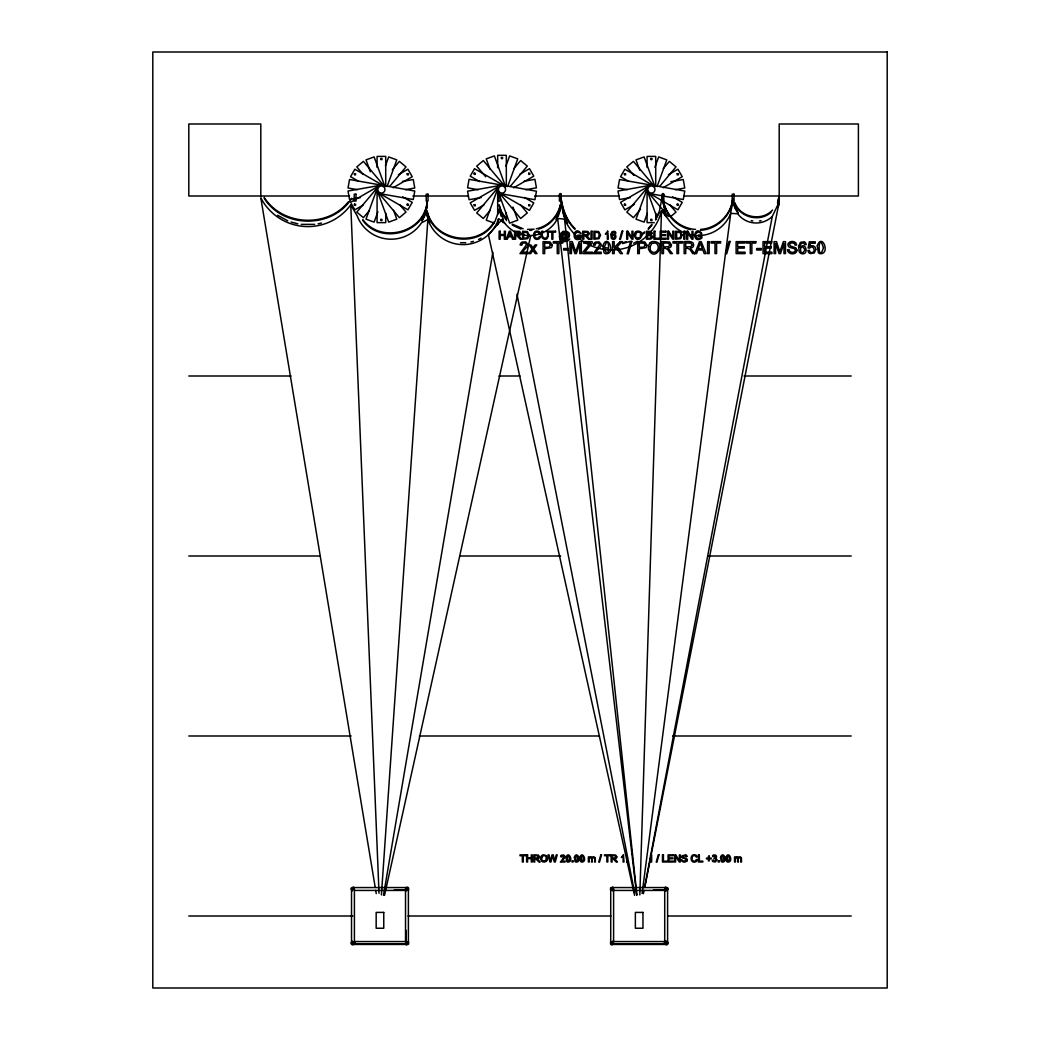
<?xml version="1.0" encoding="UTF-8"?>
<svg xmlns="http://www.w3.org/2000/svg" width="1040" height="1040" viewBox="0 0 1040 1040"><rect width="100%" height="100%" fill="white"/><g stroke="black" fill="none" stroke-linecap="round" stroke-linejoin="round"><path stroke-width="1.5" d="M639.834 894.92L661.505 210.717A51.311 51.311 0 0 1 614.419 249.925M381.407 894.946L427.882 219.44A37.245 37.245 0 0 0 498.576 218.751L504.998 223.496M604.292 247.702C610.038 228.865 610.064 266.5 604.292 247.702L607.958 248.066M665.99 888.368L665.99 889.642M642.096 893.49L730.73 213.382L737.659 213.759A23.127 23.127 0 0 0 772.278 216.463L779.194 201.929A23.127 23.127 0 0 1 778.271 206.648M383.5 895.206L492.869 252.343M497.484 225.147L498.576 218.751M643.409 893.685L644.007 890.5M644.618 887.315L772.278 216.463M644.787 887.315L779.194 201.929M662.922 193.466L659.256 211.627L655.59 219.011M384.527 895.375L530.712 235.586M732.758 198.419C731.38 214.864 716.859 228.462 700.531 229.385M732.758 199.316C731.38 215.774 716.859 229.359 700.531 230.295M730.613 212.784L733.122 201.201M777.556 202.54L779.194 195.819M777.556 203.45L779.194 196.716M427.115 202.67C424.489 233.519 380.744 245.05 362.83 220.467M427.115 206.102L424.554 215.332L421.98 220.259M408.564 890.162L408.564 887.835L407.576 887.12L405.353 887.835M610.558 941.837L610.558 944.164L611.546 944.879L613.756 944.164M664.183 942.994L665.548 941.122M560.326 205.608C557.96 216.671 549.367 226.07 538.46 229.138M560.326 209.027L555.945 219.57M558.129 216.502L560.326 209.924L560.326 204.711C557.843 216.541 548.132 226.369 536.276 228.787M377.338 188.045L366.015 219.167L374.127 222.118L377.91 211.744M385.437 165.815L388.674 156.923L396.786 159.874L387.075 186.55M497.939 188.045L486.239 220.181L494.364 223.132M505.921 166.127L509.639 155.909L517.751 158.86L507.65 186.615M494.897 221.676L498.615 211.445M647.335 188.045L636.012 219.167L644.137 222.118L647.374 213.226M654.888 167.297L658.671 156.923L666.783 159.874L657.072 186.55M568.321 236.821C569.738 234.182 566.878 231.322 564.174 231.92A4.55 4.55 0 0 0 562.471 232.466A4.017 4.017 0 0 0 561.158 233.649L560.261 236.561L560.833 238.862A3.38 3.38 0 0 0 561.99 240.019L566.254 240.617L569.751 239.096C567.58 242.827 560.456 242.307 559.572 237.796A6.058 6.058 0 0 1 560.001 234.117L563.225 231.283L567.268 231.634A3.978 3.978 0 0 1 568.62 232.765C571.74 237.185 566.332 239.707 563.927 239.148C559.026 239.46 562.887 230.36 565.994 234.312L567.151 233.467L566.306 238.212L568.321 236.821A3.354 3.354 0 0 0 568.568 234.429M694.863 253.604L699.465 241.644L701.168 241.644L706.056 253.604L704.249 253.604L702.858 249.977L697.866 249.977L696.553 253.604L692.692 253.604L689.962 249.47L687.557 248.287L685.724 248.287L685.724 253.604L684.138 253.604L684.138 241.644C687.258 241.319 694.967 240.63 693.498 246.077A2.938 2.938 0 0 1 692.406 247.442L690.339 248.157L694.681 253.604M501.202 220.987L501.995 220.194L502.788 220.987M681.811 856.726A1.612 1.612 0 0 0 682.383 857.974C689.312 858.858 684.346 863.2 681.538 859.716C681.499 863.824 689.494 862.043 686.53 858.572C681.317 858.897 683.111 853.242 686.088 856.96L686.894 856.297L685.711 855.023L682.123 855.712A1.807 1.807 0 0 0 681.876 857.194M655.59 219.908L659.256 212.537M421.98 221.169L424.554 216.229L427.115 206.999L427.115 201.773C424.489 232.622 380.744 244.153 362.83 219.557M575.445 233.168C572.195 236.977 580.203 241.033 580.177 236.08L577.837 236.08L577.837 235.144L581.217 235.131L581.217 238.095C570.479 245.193 573.326 223.639 581.087 233.454L577.837 231.998L575.445 233.168A2.353 2.353 0 0 1 576.589 232.219M696.098 233.168C692.848 236.977 700.856 241.033 700.83 236.08L698.49 236.08L698.49 235.144L701.87 235.131L701.87 238.095C691.132 245.193 693.992 223.639 701.753 233.454L698.49 231.998L696.098 233.168A2.353 2.353 0 0 1 697.242 232.219M352.794 943.631L353.132 942.37M611.988 943.631L612.326 942.37M351.754 198.25C332.67 228.748 283.244 228.748 264.173 198.25M493.974 222.092C478.088 248.326 433.472 241.085 427.115 210.782L427.115 216.008L429.689 222.885M493.974 222.989C478.088 249.223 433.472 241.995 427.115 211.692M378.092 186.745L356.798 212.121L363.415 217.672L369.499 210.418M392.288 169.832L399.386 161.369L406.003 166.92L389.779 186.251M498.693 186.745L476.71 212.94L483.327 218.491L490.321 210.158M513.682 168.883L520.676 160.55L527.293 166.101L510.302 186.342M648.089 186.745L626.808 212.121L633.425 217.672L640.523 209.209M663.299 168.623L669.383 161.369L676 166.92L659.776 186.251M648.258 228.488L651.924 224.315M648.258 229.385L651.924 225.212M348.387 201.76C327.483 228.241 282.191 225.901 264.173 197.34M650.312 855.803L651.651 854.854L651.651 862.004L650.767 862.004L650.767 856.427M584.129 242.021A51.311 51.311 0 0 1 564.564 219.154L557.648 218.413A31.291 31.291 0 0 1 502.255 219.297L488.41 234.702L634.608 895.401M772.616 210.002C761.878 221.767 740.233 217.594 734.76 202.54M670.488 216.749L676 212.121L669.916 204.867M640.939 234.676L644.605 231.881M640.939 235.586L644.605 232.778M770.965 212.42C759.772 222.43 739.973 217.62 734.76 203.45M352.352 941.122L350.974 942.994L351.364 944.164L352.352 944.879L354.562 944.164M405.353 941.837L406.354 941.122M612.768 890.877L613.756 890.162M664.56 887.835L665.548 887.12L667.758 887.835L668.135 889.005L666.77 890.877M352.326 888.823L353.6 889.174M407.602 943.176L406.328 943.176M611.52 888.823L612.794 888.823M666.796 943.176L665.522 942.825M350.558 202.345L379.236 185.783M398.359 174.733L407.927 169.221L412.243 176.696L393.12 187.746M363.077 205.088L354.874 209.82L351.273 203.58M499.837 185.783L470.223 202.878L474.539 210.366L483.964 204.919M520.039 174.122L529.464 168.675L533.78 176.163L513.578 187.824M649.246 185.783L620.555 202.345L624.871 209.82L634.439 204.295M668.356 174.733L677.924 169.221L682.24 176.696L663.117 187.746M427.882 219.44L421.46 222.872A36.348 36.348 0 0 1 357.201 215.917L350.766 204.854A53.014 53.014 0 0 1 260.806 197.795L375.18 887.211M633.607 243.256L637.273 241.332M478.543 239.46L481.117 238.16M629.941 241.397L622.609 243.594M622.609 242.684L626.275 241.748M470.834 241.995L473.408 241.358M318.071 223.834L321.438 223.054M759.447 220.961L761.098 220.662M380.653 185.263L348.036 191.022L349.531 199.524L360.412 197.613M402.389 181.428L413.27 179.517L414.765 188.019L405.444 189.67M501.254 185.263L467.571 191.204L469.066 199.719L481.312 197.548M524.212 181.22L534.924 179.322L536.432 187.837L525.72 189.722M650.65 185.263L618.033 191.022L619.528 199.524L630.409 197.613M670.839 181.701L683.267 179.517L684.762 188.019L675.454 189.67M534.092 229.177L527.54 229.398M314.691 224.367L301.223 224.367M529.724 230.386L531.908 230.308M465.686 242.71L460.551 242.71M349.531 196.001L188.799 196.001L188.799 123.994L260.806 123.994L260.806 196.001M412.841 196.001L468.052 196.001M534.612 196.001L619.034 196.001M683.982 196.001L858.403 196.001L858.403 123.994L779.194 123.994L779.194 201.032M654.277 222.638L647.075 222.638L647.075 189.514M188.799 375.999L291.083 375.999M498.888 375.999L520 375.999M744.042 375.999L851.201 375.999M188.799 555.997L320.307 555.997M459.927 555.997L560.586 555.997M708.331 555.997L851.201 555.997M188.799 735.995L351.156 735.995M419.341 735.995L599.547 735.995M672.607 735.995L851.201 735.995M627.731 861.003L626.73 861.003L626.73 862.004L627.731 862.004M353.977 889.005L351.52 889.005L351.52 942.994L353.977 942.994M405.938 889.005L408.395 889.005L408.395 942.994L405.938 942.994M613.184 889.005L610.714 889.005L610.714 942.994L613.184 942.994M665.145 889.005L667.602 889.005L667.602 942.994L665.145 942.994M394.251 889.902L405.366 889.902M653.458 889.902L664.573 889.902M354.549 890.435L405.366 890.435M613.743 890.435L664.573 890.435M188.799 916.006L352.781 916.006M407.979 916.006L610.922 916.006M667.745 916.006L851.201 916.006M354.549 941.564L405.366 941.564M613.743 941.564L664.573 941.564M352.963 943.904L406.965 943.904M612.157 943.904L666.159 943.904M695.513 229.385C678.548 228.462 663.988 213.902 662.922 196.885M627.354 189.67L618.033 188.019L619.528 179.517L684.762 191.022L683.267 199.524L650.65 193.778M478.283 189.722L467.571 187.837L469.066 179.322L536.432 191.204L534.924 199.719L501.254 193.778M357.357 189.67L348.036 188.019L349.531 179.517L414.765 191.022L413.27 199.524L380.653 193.778M751.218 220.662L752.869 220.961M297.856 223.834L291.122 222.053M523.159 228.787L512.239 224.133M690.495 229.567C675.571 226.512 664.027 212.979 662.922 197.782M520.975 229.138L512.239 225.043M287.755 220.792L277.641 215.28M653.562 185.783L624.871 169.221L620.555 176.696L628.758 181.428M672.685 196.82L682.24 202.345L677.924 209.82L649.246 193.258M504.166 185.783L474.539 168.675L470.223 176.163L479.648 181.597M524.355 197.444L533.78 202.878L529.464 210.366L499.837 193.258M383.565 185.783L354.874 169.221L350.558 176.696L358.748 181.428M402.688 196.82L412.243 202.345L407.927 209.82L379.236 193.258M664.56 890.162L665.548 890.877M613.756 887.835L612.768 887.12L610.558 887.835L610.558 890.162M666.77 941.122L668.135 942.994L667.758 944.164L666.77 944.879L664.56 944.164M612.768 941.122L613.756 941.837M405.353 890.162L406.354 890.877M354.562 887.835L353.574 887.12L351.364 887.835L350.974 889.005L352.352 890.877M405.353 944.164L406.354 944.879L408.564 944.164L408.564 941.837M574.977 228.488C565.344 219.323 561.899 206.258 560.326 193.466M574.977 229.385C566.293 220.922 562.146 209.274 560.937 197.392M654.706 186.745L633.425 161.369L626.808 166.92L633.893 175.383M648.089 192.296L668.369 216.463M505.31 186.745L483.327 160.55L476.71 166.101L485.706 176.813M520.299 204.607L527.293 212.94L520.676 218.491L498.693 192.296M384.709 186.745L363.415 161.369L356.798 166.92L362.882 174.174M399.919 204.867L406.003 212.121L399.386 217.672L378.092 192.296M661.505 210.717L668.421 219.453A35.191 35.191 0 0 0 730.73 213.382M505.674 218.218L501.306 211.289L499.122 204.711M505.674 219.115L501.306 212.186L499.122 205.608M738.062 212.472L734.76 206.869L733.122 200.135M738.062 213.369L734.76 207.766L733.122 201.032M407.134 888.368L406.783 889.642M503.49 219.57L499.122 209.027M567.645 223.327L563.979 215.956L560.937 200.811M427.115 215.111L429.689 221.975M654.914 186.563L644.137 156.923L636.012 159.874L639.795 170.248M663.546 210.275L665.704 216.203M647.335 190.996L656.513 216.19M505.531 186.576L494.364 155.909L486.239 158.86L489.97 169.091M512.967 207.038L517.751 220.181L509.639 223.132L497.939 190.996M384.917 186.563L374.127 156.923L366.015 159.874L370.331 171.73M393.549 210.275L396.786 219.167L388.674 222.118L377.338 190.996M499.122 209.924L501.306 216.502M354.562 941.837L354.939 942.994M662.922 201.201L665.431 211.887M662.922 202.111L665.431 212.784M560.625 200.2L563.979 216.853M502.255 219.297L502.879 222.495M516.984 294.229L634.777 893.685M375.713 890.409L376.246 893.607M557.648 218.413L636.714 895.05M564.564 219.154L636.909 895.024M350.766 204.854L379.028 893.269M666.159 890.019L666.159 887.562L612.157 887.562L612.157 890.435M666.159 941.98L666.159 944.437L612.157 944.437L612.157 941.564M664.716 889.005L664.716 942.994M655.72 186.368L655.72 156.403L647.075 156.403L647.075 167.44M655.72 213.174L655.72 219.492M613.6 889.005L613.6 941.408M506.324 186.407L506.324 155.324L497.679 155.324L497.679 167.752M506.324 212.836L506.324 220.61M497.679 189.514L497.679 214.396M406.965 890.435L406.965 887.562L352.963 887.562L352.963 890.019M406.965 941.564L406.965 944.437L352.963 944.437L352.963 941.98M406.055 930.293L406.055 941.408M405.522 889.005L405.522 941.408M385.723 186.368L385.723 156.403L377.078 156.403L377.078 167.44M385.723 213.174L385.723 222.638L377.078 222.638L377.078 189.514M354.406 889.005L354.406 942.994M685.711 855.023A2.002 2.002 0 0 1 686.894 856.297M687.128 859.456A1.95 1.95 0 0 1 686.881 861.055M635.492 232.206A3.497 3.497 0 0 1 637.429 231.153C647.179 230.607 638.534 245.804 634.543 236.34A5.421 5.421 0 0 1 634.686 233.545A3.614 3.614 0 0 1 636.064 231.725M568.62 232.765A4.212 4.212 0 0 1 569.348 234.26M649.987 243.113A5.239 5.239 0 0 1 652.899 241.54C667.732 240.942 655.083 263.783 648.557 249.314A8.138 8.138 0 0 1 648.778 245.128A5.421 5.421 0 0 1 650.832 242.385M613.028 249.977A51.311 51.311 0 0 1 585.338 242.762M610.844 234.39L611.221 237.913A2.522 2.522 0 0 0 612.443 239.109C616.473 240.994 617.422 233.246 613.145 234.091A2.262 2.262 0 0 0 611.767 235.092C611 233.038 614.198 230.516 614.939 233.259L615.914 233.181L615.667 232.349A2.015 2.015 0 0 0 614.51 231.335L612.053 231.712L610.844 234.39M798.603 246.389L799.175 251.667A3.796 3.796 0 0 0 801.008 253.461C809.458 256.438 806.182 240.747 799.981 247.429C798.837 244.348 803.647 240.578 804.739 244.686L806.208 244.569L805.844 243.334A3.029 3.029 0 0 0 804.102 241.787L800.41 242.372L798.603 246.389M566.085 857.35L566.722 861.38A1.885 1.885 0 0 0 567.853 862.082C574.236 862.212 568.555 849.693 566.085 857.35M602.888 245.791L603.967 252.564A3.159 3.159 0 0 0 605.852 253.721C616.356 254.137 607.62 232.297 602.888 245.791M574.379 857.35L575.016 861.38A1.885 1.885 0 0 0 576.147 862.082C582.53 862.212 576.849 849.693 574.379 857.35M579.904 857.35L580.541 861.38A1.885 1.885 0 0 0 581.672 862.082C588.055 862.212 582.387 849.693 579.904 857.35M589.277 858.702L589.251 862.004L588.38 862.004L588.38 856.843L589.433 857.22A1.807 1.807 0 0 1 590.72 856.726L592.501 857.233A1.768 1.768 0 0 1 593.762 856.726L595.257 857.688L595.361 862.004L594.49 862.004C596.921 856.05 590.161 856.687 592.306 862.004L591.435 862.004C592.969 860.184 590.577 855.348 589.277 858.702M720.538 857.35L721.175 861.38A1.885 1.885 0 0 0 722.306 862.082C728.689 862.212 723.008 849.693 720.538 857.35M726.063 857.35L726.7 861.38A1.885 1.885 0 0 0 727.831 862.082C734.214 862.212 728.546 849.693 726.063 857.35M735.449 858.702L735.41 862.004L734.539 862.004L734.539 856.843L735.592 857.22A1.807 1.807 0 0 1 736.879 856.726L738.66 857.233A1.768 1.768 0 0 1 739.921 856.726L741.416 857.688L741.52 862.004L740.649 862.004C743.08 856.05 736.32 856.687 738.465 862.004L737.594 862.004C739.128 860.184 736.749 855.348 735.449 858.702M817.271 245.791L818.35 252.564A3.159 3.159 0 0 0 820.248 253.721C830.739 254.137 822.016 232.297 817.271 245.791M541.697 857.805L541.827 859.703A2.405 2.405 0 0 0 542.711 860.899L545.831 860.574L546.221 856.934A2.249 2.249 0 0 0 544.765 855.66L542.75 855.959L541.697 857.805M635.557 234.494L635.7 236.626A2.704 2.704 0 0 0 636.701 237.965L640.185 237.601L640.627 233.519A2.522 2.522 0 0 0 638.989 232.102L636.74 232.427L635.557 234.494M650.091 246.545L650.299 249.73A4.043 4.043 0 0 0 651.794 251.745C655.915 254.553 659.906 248.833 657.696 245.076A3.783 3.783 0 0 0 655.239 242.944L651.859 243.438L650.091 246.545M528.099 235.157L526.994 237.939L523.653 238.264L523.653 232.167L527.228 232.674L528.099 235.157M529.191 235.17L527.709 238.667L522.6 239.2L522.6 231.231L527.397 231.569L529.191 235.17M548.054 235.833C547.157 243.737 538.096 236.86 541.788 231.231L542.841 231.231C539.448 240.305 550.472 240.682 547.001 231.231L548.054 231.231L548.054 235.833M599.404 235.157L598.299 237.939L594.958 238.264L594.958 232.167L598.533 232.674L599.404 235.157M600.496 235.17L599.014 238.667L593.905 239.2L593.905 231.231L598.702 231.569L600.496 235.17M681.083 235.157L679.978 237.939L676.637 238.264L676.637 232.167L680.225 232.674L681.083 235.157M682.175 235.17L680.693 238.667L675.584 239.2L675.584 231.231L680.381 231.569L682.175 235.17M569.764 858.494C566.839 868.049 566.852 848.926 569.764 858.494M578.058 858.494C575.133 868.049 575.146 848.926 578.058 858.494M583.583 858.494C580.671 868.049 580.671 848.926 583.583 858.494M724.217 858.494C721.292 868.049 721.305 848.926 724.217 858.494M729.742 858.494C726.83 868.049 726.83 848.926 729.742 858.494M823.459 247.702C817.674 266.461 817.713 228.93 823.459 247.702M815.802 249.548L814.229 252.993L810.238 253.578A3.471 3.471 0 0 1 808.6 252.395L807.872 250.471L809.419 250.341L809.705 251.329A2.158 2.158 0 0 0 811.72 252.603C816.933 252.083 812.76 243.906 809.51 248.131L808.132 247.949L809.302 241.813L815.243 241.813L815.243 243.204L810.472 243.204L809.822 246.428C812.201 244.504 816.036 246.506 815.802 249.548M534.573 234.377C533.143 237.77 538.642 240.24 539.422 236.405L540.475 236.678L539.682 238.277A3.029 3.029 0 0 1 538.317 239.161C532.051 241.267 531.921 229.294 538.291 231.244A2.925 2.925 0 0 1 539.89 232.44L540.332 233.415L539.305 233.662C538.707 231.036 534.56 231.803 534.573 234.377M692.016 857.688C690.729 860.73 695.643 862.927 696.332 859.508L697.281 859.742L696.566 861.172A2.704 2.704 0 0 1 695.357 861.965C689.754 863.85 689.637 853.151 695.331 854.893A2.613 2.613 0 0 1 696.761 855.959L697.151 856.83L696.228 857.051C695.695 854.711 692.003 855.4 692.016 857.688M552.188 245.102L552.136 245.83A3.588 3.588 0 0 1 551.226 247.689L544.648 248.742L544.648 253.604L543.062 253.604L543.062 241.644L550.199 241.969L552.188 245.102M646.854 245.102L646.789 245.83A3.588 3.588 0 0 1 645.879 247.689L639.301 248.742L639.301 253.604L637.728 253.604L637.728 241.644L644.865 241.969L646.854 245.102M562.575 236.353C565.331 243.113 566.332 229.177 562.575 236.353M716.846 859.898L715.39 861.965L712.894 861.562A2.093 2.093 0 0 1 712.257 860.548L713.063 860.002L714.454 861.406L715.923 859.911A1.339 1.339 0 0 0 715.078 858.637L713.908 858.637C716.339 857.987 715.052 853.632 713.141 856.856L712.53 855.92A1.963 1.963 0 0 1 713.635 854.971L715.481 855.101A1.807 1.807 0 0 1 716.43 856.232L716.495 856.7A1.508 1.508 0 0 1 715.936 857.883L716.846 859.898M547.482 858.455C548.002 862.563 541.437 863.473 540.787 859.443A4.849 4.849 0 0 1 540.917 856.96A3.224 3.224 0 0 1 543.426 854.789L546.559 855.79L547.482 858.455M651.378 236.886L650.208 238.225L647.504 238.264L647.504 235.521L650.52 235.651L651.378 236.886M651.053 233.389L650.234 234.481L647.504 234.585L647.504 232.167L650.312 232.284L651.053 233.389M652.093 233.272L650.975 234.962L652.379 236.236A2.327 2.327 0 0 1 652.236 237.926L650.78 239.07L646.451 239.2L646.451 231.231L650.91 231.465L652.093 233.272M519.857 233.402L519.025 234.598L515.632 234.741L515.632 232.115L518.921 232.206L519.857 233.402M588.068 233.402L587.236 234.598L583.843 234.741L583.843 232.115L587.132 232.206L588.068 233.402M538.525 856.83L537.771 857.896L534.742 858.026L534.742 855.673L537.68 855.751L538.525 856.83M669.812 244.907L668.564 246.701L663.468 246.922L663.468 242.97L668.395 243.1L669.812 244.907M692.068 244.907L690.82 246.701L685.724 246.922L685.724 242.97L690.664 243.1L692.068 244.907M615.862 856.83L615.121 857.896L612.079 858.026L612.079 855.673L615.017 855.751L615.862 856.83M615.056 236.678C611.715 242.866 611.533 230.646 615.056 236.678M804.921 249.808C799.409 260.325 798.863 239.512 804.921 249.808M797.017 250.224C796.679 255.333 787.488 254.865 787.501 249.756L788.996 249.626C789.126 252.668 794.118 253.422 795.418 250.887C795.717 246.87 788.97 249.145 788.06 245.518A3.029 3.029 0 0 1 788.476 243.048C790.595 240.292 796.523 241.085 796.666 245.011L795.145 245.128L794.313 243.412L792.233 242.84L790.14 243.36L789.49 244.634L790.777 246.116L795.886 247.845L797.017 250.224M520.416 244.257L520.273 245.05L521.781 245.206L522.431 243.451L524.134 242.814L525.759 243.412L526.383 244.881L520 253.604L527.904 253.604L527.904 252.187L522.041 252.187L527.592 246.324A3.588 3.588 0 0 0 527.826 244.244L525.707 241.839L521.989 242.099A3.146 3.146 0 0 0 520.65 243.568L520.416 244.257M593.71 244.257L593.58 245.05L595.088 245.206L595.738 243.451L597.428 242.814L599.053 243.412L599.677 244.881L593.307 253.604L601.198 253.604L601.198 252.187L595.335 252.187L600.899 246.324A3.588 3.588 0 0 0 601.12 244.244L599.001 241.839L595.296 242.099A3.146 3.146 0 0 0 593.944 243.568L593.71 244.257M560.625 856.44L561.444 856.999C565.968 853.255 562.458 860.236 560.378 862.004L565.084 862.004L565.084 861.159L561.587 861.159L564.902 857.675A2.132 2.132 0 0 0 565.032 856.427L563.771 854.997L561.561 855.153A1.872 1.872 0 0 0 560.768 856.024L560.625 856.44M520.949 233.402L520.806 234.182A1.963 1.963 0 0 1 520.078 235.105L518.7 235.573L521.599 239.2L520.273 239.2L516.854 235.664L515.632 235.664L515.632 239.2L514.566 239.2L514.566 231.231L519.727 231.439L520.949 233.402M550.563 245.154L549.055 247.182L544.648 247.325L544.648 243.061L549.185 243.165L550.563 245.154M589.16 233.402L589.017 234.182A1.963 1.963 0 0 1 588.289 235.105L586.911 235.573L589.81 239.2L588.484 239.2L585.065 235.664L583.843 235.664L583.843 239.2L582.777 239.2L582.777 231.231L587.938 231.439L589.16 233.402M645.216 245.154L643.708 247.182L639.301 247.325L639.301 243.061L643.838 243.165L645.216 245.154M539.487 856.83L539.37 857.519A1.755 1.755 0 0 1 538.72 858.338L537.485 858.767L540.072 862.004L538.889 862.004L535.834 858.845L534.742 858.845L534.742 862.004L533.806 862.004L533.806 854.88L538.408 855.075L539.487 856.83M671.437 244.907L671.229 246.077A2.938 2.938 0 0 1 670.15 247.442L668.07 248.157L672.412 253.604L670.423 253.604L667.706 249.47L665.301 248.287L663.468 248.287L663.468 253.604L661.882 253.604L661.882 241.644L669.617 241.969L671.437 244.907M616.824 856.83L616.707 857.519A1.755 1.755 0 0 1 616.057 858.338L614.822 858.767L617.409 862.004L616.226 862.004L613.171 858.845L612.079 858.845L612.079 862.004L611.143 862.004L611.143 854.88L615.745 855.075L616.824 856.83M555.139 859.456L554.788 861.003L553.215 854.88L552.084 854.88L550.407 861.003L549.016 854.88L548.054 854.88L549.939 862.004L550.901 862.004L552.617 855.738L554.346 862.004L555.256 862.004L557.206 854.88L556.257 854.88L555.139 859.456M622.752 231.088L620.438 239.33L619.658 239.33L621.972 231.088L622.752 231.088M631.8 241.436L628.342 253.799L627.159 253.799L630.617 241.436L631.8 241.436M730.158 241.436L726.7 253.799L725.517 253.799L728.988 241.436L730.158 241.436M601.523 854.763L599.469 862.121L598.767 862.121L600.821 854.763L601.523 854.763M658.996 854.763L656.942 862.121L656.227 862.121L658.294 854.763L658.996 854.763M509.86 232.063L508.547 235.924L511.251 235.924L509.86 232.063M700.271 242.905L698.321 248.69L702.377 248.69L700.271 242.905M576.342 249.964L575.705 251.875L572.299 241.644L569.92 241.644L569.92 253.604L571.441 253.604L571.441 243.425L574.899 253.604L576.329 253.604L579.8 243.594L579.8 253.604L581.334 253.604L581.334 241.644L579.202 241.644L576.342 249.964M780.494 249.964L779.857 251.875L776.464 241.644L774.085 241.644L774.085 253.604L775.606 253.604L775.606 243.425L779.064 253.604L780.494 253.604L783.965 243.594L783.965 253.604L785.486 253.604L785.486 241.644L783.367 241.644L780.494 249.964M508.248 236.782L507.377 239.2L506.259 239.2L509.314 231.231L510.445 231.231L513.708 239.2L512.512 239.2L511.576 236.782L508.248 236.782M354.458 173.719L354.458 174.85L355.576 174.85L355.576 173.719L354.458 173.719M354.458 204.191L354.458 205.309L355.576 205.309L355.576 204.191L354.458 204.191M380.835 158.496L380.835 159.614L381.966 159.614L381.966 158.496L380.835 158.496M380.835 219.427L380.835 220.545L381.966 220.545L381.966 219.427L380.835 219.427M407.225 173.719L407.225 174.85L408.343 174.85L408.343 173.719L407.225 173.719M407.225 204.191L407.225 205.309L408.343 205.309L408.343 204.191L407.225 204.191M474.188 173.225L474.188 174.343L475.306 174.343L475.306 173.225L474.188 173.225M474.188 204.698L474.188 205.816L475.306 205.816L475.306 204.698L474.188 204.698M501.436 157.495L501.436 158.613L502.554 158.613L502.554 157.495L501.436 157.495M528.684 173.225L528.684 174.343L529.815 174.343L529.815 173.225L528.684 173.225M528.684 204.698L528.684 205.816L529.815 205.816L529.815 204.698L528.684 204.698M624.455 173.719L624.455 174.85L625.573 174.85L625.573 173.719L624.455 173.719M624.455 204.191L624.455 205.309L625.573 205.309L625.573 204.191L624.455 204.191M650.845 158.496L650.845 159.614L651.963 159.614L651.963 158.496L650.845 158.496M650.845 219.427L650.845 220.545L651.963 220.545L651.963 219.427L650.845 219.427M677.222 173.719L677.222 174.85L678.353 174.85L678.353 173.719L677.222 173.719M677.222 204.191L677.222 205.309L678.353 205.309L678.353 204.191L677.222 204.191M607.698 231.192L605.384 234.143L607.347 232.96L607.347 239.2L608.322 239.2L607.698 231.192M623.441 854.854L621.387 857.48L623.129 856.427L623.129 862.004L624 862.004L623.441 854.854M532.961 250.185L530.686 253.604L528.905 253.604L532.077 249.093L529.139 244.933L530.972 244.933L532.909 247.936L535.028 244.933L536.783 244.933L533.793 249.015L537.017 253.604L535.21 253.604L532.961 250.185M589.056 244.478L582.933 252.135L582.933 253.604L592.384 253.604L592.384 252.187L584.753 252.187L592.189 243.061L592.189 241.644L583.622 241.644L583.622 243.061L590.291 243.061L589.056 244.478M620.113 241.644L614.185 247.572L614.185 241.644L612.599 241.644L612.599 253.604L614.185 253.604L614.185 249.457L616.135 247.546L620.399 253.604L622.479 253.604L617.24 246.493L622.258 241.644L620.113 241.644M887.198 52L152.802 52L152.802 988L887.198 988L887.198 52M356.018 194.194L354.224 194.194L354.224 201.045L356.018 201.045L356.018 194.194M428.025 194.194L426.218 194.194L426.218 201.045L428.025 201.045L428.025 194.194M500.019 194.194L498.225 194.194L498.225 201.045L500.019 201.045L500.019 194.194M561.223 194.194L559.416 194.194L559.416 201.045L561.223 201.045L561.223 194.194M663.819 194.194L662.025 194.194L662.025 201.045L663.819 201.045L663.819 194.194M734.019 194.194L732.225 194.194L732.225 201.045L734.019 201.045L734.019 194.194M500.175 231.231L499.122 231.231L499.122 239.2L500.175 239.2L500.175 235.443L504.322 235.443L504.322 239.2L505.375 239.2L505.375 231.231L504.322 231.231L504.322 234.507L500.175 234.507L500.175 231.231M555.529 231.231L549.211 231.231L549.211 232.167L551.837 232.167L551.837 239.2L552.89 239.2L552.89 232.167L555.529 232.167L555.529 231.231M592.046 231.231L590.993 231.231L590.993 239.2L592.046 239.2L592.046 231.231M627.77 231.231L626.691 231.231L626.691 239.2L627.705 239.2L627.705 232.934L631.891 239.2L632.97 239.2L632.97 231.231L631.956 231.231L631.956 237.484L627.77 231.231M654.94 231.231L653.887 231.231L653.887 239.2L658.866 239.2L658.866 238.264L654.94 238.264L654.94 231.231M665.899 231.231L660.14 231.231L660.14 239.2L666.081 239.2L666.081 238.264L661.193 238.264L661.193 235.547L665.6 235.547L665.6 234.611L661.193 234.611L661.193 232.167L665.899 232.167L665.899 231.231M668.616 231.231L667.537 231.231L667.537 239.2L668.538 239.2L668.538 232.934L672.737 239.2L673.816 239.2L673.816 231.231L672.802 231.231L672.802 237.484L668.616 231.231M684.866 231.231L683.8 231.231L683.8 239.2L684.866 239.2L684.866 231.231M687.791 231.231L686.712 231.231L686.712 239.2L687.726 239.2L687.726 232.934L691.912 239.2L692.991 239.2L692.991 231.231L691.977 231.231L691.977 237.484L687.791 231.231M562.783 241.644L553.306 241.644L553.306 243.061L557.245 243.061L557.245 253.604L558.831 253.604L558.831 243.061L562.783 243.061L562.783 241.644M682.5 241.644L673.023 241.644L673.023 243.061L676.962 243.061L676.962 253.604L678.535 253.604L678.535 243.061L682.5 243.061L682.5 241.644M709.176 241.644L707.59 241.644L707.59 253.604L709.176 253.604L709.176 241.644M720.538 241.644L711.061 241.644L711.061 243.061L715 243.061L715 253.604L716.586 253.604L716.586 243.061L720.538 243.061L720.538 241.644M744.757 241.644L736.112 241.644L736.112 253.604L745.043 253.604L745.043 252.187L737.698 252.187L737.698 248.118L744.315 248.118L744.315 246.714L737.698 246.714L737.698 243.061L744.757 243.061L744.757 241.644M755.807 241.644L746.33 241.644L746.33 243.061L750.269 243.061L750.269 253.604L751.855 253.604L751.855 243.061L755.807 243.061L755.807 241.644M771.667 241.644L763.022 241.644L763.022 253.604L771.94 253.604L771.94 252.187L764.608 252.187L764.608 248.118L771.212 248.118L771.212 246.714L764.608 246.714L764.608 243.061L771.667 243.061L771.667 241.644M568.165 248.534L563.654 248.534L563.654 250.016L568.165 250.016L568.165 248.534M761.176 248.534L756.665 248.534L756.665 250.016L761.176 250.016L761.176 248.534M525.642 854.88L520 854.88L520 855.725L522.34 855.725L522.34 862.004L523.289 862.004L523.289 855.725L525.642 855.725L525.642 854.88M527.579 854.88L526.63 854.88L526.63 862.004L527.579 862.004L527.579 858.65L531.271 858.65L531.271 862.004L532.22 862.004L532.22 854.88L531.271 854.88L531.271 857.805L527.579 857.805L527.579 854.88M610.155 854.88L604.513 854.88L604.513 855.725L606.866 855.725L606.866 862.004L607.802 862.004L607.802 855.725L610.155 855.725L610.155 854.88M663.429 854.88L662.48 854.88L662.48 862.004L666.926 862.004L666.926 861.159L663.429 861.159L663.429 854.88M673.218 854.88L668.07 854.88L668.07 862.004L673.387 862.004L673.387 861.159L669.019 861.159L669.019 858.741L672.945 858.741L672.945 857.909L669.019 857.909L669.019 855.725L673.218 855.725L673.218 854.88M675.636 854.88L674.674 854.88L674.674 862.004L675.584 862.004L675.584 856.414L679.315 862.004L680.277 862.004L680.277 854.88L679.38 854.88L679.38 860.47L675.636 854.88M699.335 854.88L698.399 854.88L698.399 862.004L702.845 862.004L702.845 861.159L699.335 861.159L699.335 854.88M709.28 856.141L708.448 856.141L708.448 858.078L706.511 858.078L706.511 858.897L708.448 858.897L708.448 860.847L709.28 860.847L709.28 858.897L711.217 858.897L711.217 858.078L709.28 858.078L709.28 856.141M573.04 861.003L572.039 861.003L572.039 862.004L573.04 862.004L573.04 861.003M719.199 861.003L718.198 861.003L718.198 862.004L719.199 862.004L719.199 861.003M383.76 912.405L376.168 912.405L376.168 928.239L383.76 928.239L383.76 912.405M642.954 912.405L635.362 912.405L635.362 928.239L642.954 928.239L642.954 912.405M648.427 191.542A3.601 3.601 0 0 0 654.641 191.087A3.601 3.601 0 0 0 651.131 185.926A3.601 3.601 0 0 0 648.427 191.542M499.031 191.542A3.601 3.601 0 0 0 505.245 191.087A3.601 3.601 0 0 0 501.735 185.926A3.601 3.601 0 0 0 499.031 191.542M379.6 192.634A3.601 3.601 0 0 0 384.995 189.514A3.601 3.601 0 0 0 379.6 186.407A3.601 3.601 0 0 0 379.6 192.634"/></g></svg>
